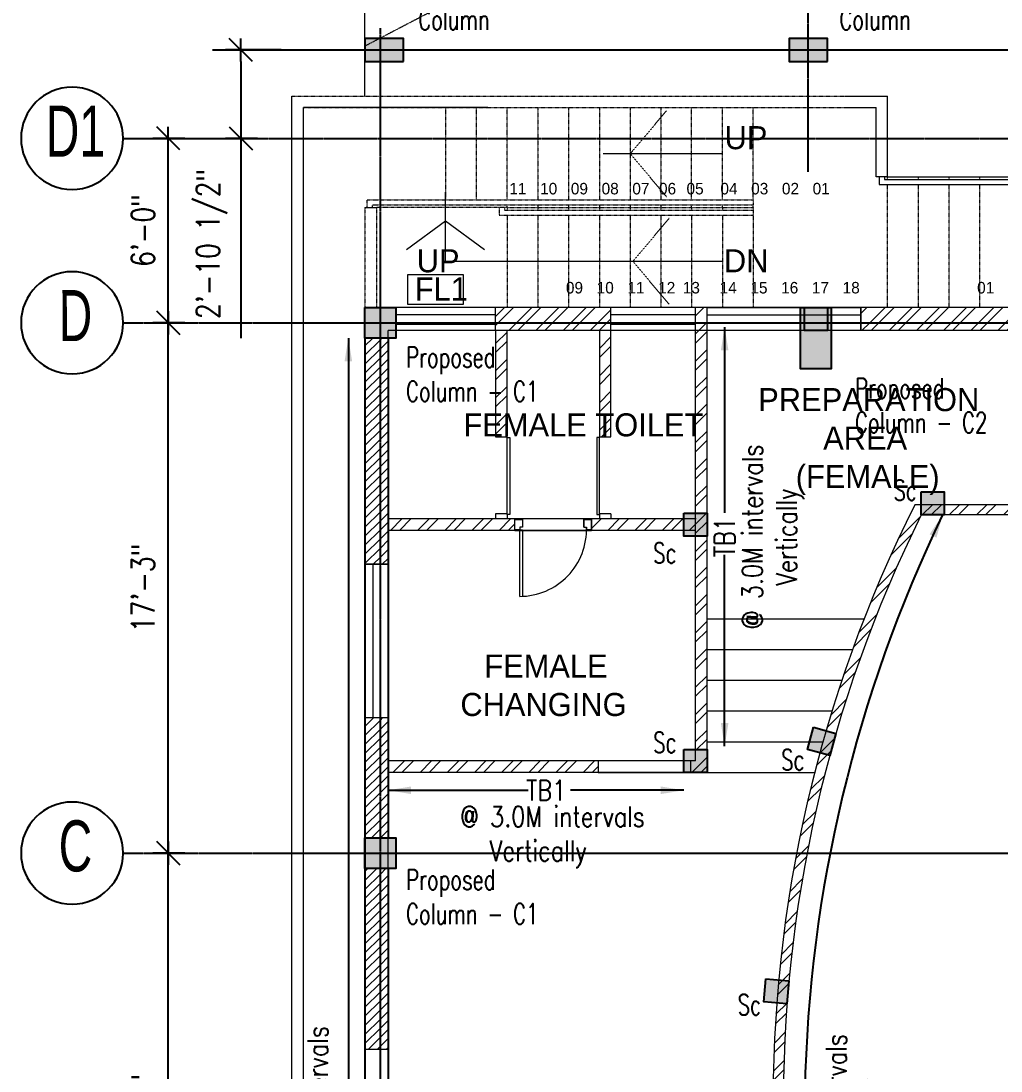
# Model space of a CAD drawing. Extents: x -95606 to 113309, y -42160 to -940.
# Drawn here: x -33146.4 to -32763.9, y -20149.4 to -19739.5 of the extents above; entities that cross this region are included whole.
import ezdxf
from ezdxf.enums import TextEntityAlignment as Align

# ---------------------------------------------------------------- set-up
doc = ezdxf.new("R2010")
doc.units = 0
doc.header["$LTSCALE"] = 0.02
doc.header["$MEASUREMENT"] = 0
doc.header["$PDMODE"] = 3
doc.header["$PDSIZE"] = -2
for name, pattern in [('( Dashed )', [0.75, 0.5, -0.25]), ('CENTER', [50.800000000000004, 31.75, -6.35, 6.35, -6.35]), ('CENTERX2', [101.60000000000001, 63.5, -12.7, 12.7, -12.7])]:
    doc.linetypes.add(name, pattern=pattern)
doc.layers.get('0').update_dxf_attribs({"linetype": 'CONTINUOUS'})
doc.layers.get('DEFPOINTS').update_dxf_attribs({"linetype": 'CONTINUOUS'})
for name, color, linetype in [('A-2TEXT', 4, 'CONTINUOUS'), ('COL1', 5, 'CONTINUOUS'), ('COLUMN TEXT', 2, 'CONTINUOUS'), ('DIM', 7, 'CONTINUOUS'), ('DIM1', 1, 'CONTINUOUS'), ('dimentions', 8, 'CONTINUOUS'), ('EXLINE', 33, 'CONTINUOUS'), ('GRID', 8, 'CENTER'), ('HATCH1', 7, 'CONTINUOUS'), ('TEXT2', 3, 'CONTINUOUS')]:
    doc.layers.add(name, color=color, linetype=linetype)
for name, color, linetype, lineweight in [('COL HATCH', 253, 'CONTINUOUS', 5), ('HACH', 8, 'CONTINUOUS', 9), ('Hatch', 252, 'CONTINUOUS', 9), ('RBH BB WALL', 24, 'CONTINUOUS', 9), ('RBH WALL - 0.13', 253, 'CONTINUOUS', 13), ('wall', 162, 'CONTINUOUS', 70)]:
    doc.layers.add(name, color=color, linetype=linetype, lineweight=lineweight)
doc.styles.add('RBH-225', font='ARIALN.TTF', dxfattribs={"height": 225})
doc.styles.add('ROMANS', font='romans.shx', dxfattribs={"width": 0.8})
doc.styles.add('STYLE2', font='arial.ttf', dxfattribs={"width": 0.8})
doc.styles.add('style5', font='romans.shx', dxfattribs={"width": 0.7, "height": 8})
doc.styles.add('style6', font='romans.shx', dxfattribs={"height": 8})
doc.dimstyles.new('TEXT-18', dxfattribs={"dimtxt": 8, "dimasz": 9, "dimexe": 6, "dimexo": 6, "dimgap": 3.125, "dimtad": 1, "dimdec": 1, "dimrnd": 0.5, "dimzin": 1, "dimdsep": 46, "dimlunit": 4, "dimtxsty": 'style6', "dimblk": 'OBLIQUE', "dimcen": 72.09, "dimclrd": 1, "dimclre": 1, "dimclrt": 4, "dimadec": 0, "dimazin": 0, "dimtfac": 1, "dimtdec": 1, "dimtofl": 0, "dimtmove": 0, "dimatfit": 3, "dimfxl": 1, "dimfrac": 2, "dimtolj": 1, "dimtzin": 0, "dimlwd": -1, "dimarcsym": 0})
doc.dimstyles.new('TK96', dxfattribs={"dimscale": 96, "dimtxt": 0.09375, "dimasz": 0.046875, "dimexe": 0.0625, "dimexo": 0.015625, "dimgap": 0.046875, "dimtad": 1, "dimzin": 11, "dimdsep": 46, "dimlunit": 4, "dimtxsty": 'ROMANS', "dimblk1": 'TK1', "dimblk2": 'TK1', "dimsah": 1, "dimcen": 0.09375, "dimclrd": 1, "dimclre": 1, "dimclrt": 2, "dimadec": 0, "dimazin": 0, "dimtfac": 1, "dimtofl": 0, "dimtmove": 0, "dimatfit": 3, "dimldrblk": 'TK1', "dimfxl": 1, "dimfrac": 2, "dimtolj": 1, "dimtzin": 9, "dimarcsym": 0})
pattern_1 = [(45, (-370419.4917707724, -502729.1340068491), (-1.767766952966369, 1.767766952966369), [])]
pattern_2 = [(45, (-1092.870020881892, -544.7755409739293), (-5.303300858899106, 5.303300858899107), []), (45, (-1089.334486981868, -544.7755409739293), (-5.303300858899106, 5.303300858899107), [])]

# ---------------------------------------------------------------- blocks, each defined once
blk = doc.blocks.new('A$C4B1513B5')
at = {"layer": 'RBH WALL - 0.13', "lineweight": 5, "ltscale": 0.75}
for p, q in [((0.0001240905839949846, 208.4619044988358), (0.0001240905839949846, 841.4619044988358)), ((1423.603395136481, 841.4619044990832), (0.0001240905839949846, 841.4619044969804)), ((9.000124090580357, 758.9619044969222), (9.000124090583995, 832.4619044988358)), ((344.000124090584, 832.4619044988358), (9.000124090583995, 832.4619044988358)), ((129.000124090293, 758.9619044970968), (129.000124090293, 832.4619044969804)), ((133.500124090293, 659.9619044989231), (133.500124090293, 832.4619044969804)), ((272.000124090584, 764.4619045236905), (214.6541588511318, 764.4619045237487)), ((129.000124090293, 758.9619044970968), (9.000124090583995, 758.9619044969259)), ((272.0001240906422, 760.4619045237487), (217.1255993180675, 760.4619045238069)), ((9.000124090583995, 664.4619044988394), (9.000124090580357, 754.4619044970386)), ((129.000124090293, 754.4619044970386), (9.000124090580357, 754.4619044970386)), ((129.000124090293, 664.4619044989195), (129.000124090293, 754.4619044970386)), ((129.000124090293, 664.4619044989195), (9.000124090587633, 664.4619044988358)), ((9.000124090583995, 389.9619044988358), (9.000124090583995, 659.9619044988358)), ((133.500124090293, 659.9619044989231), (9.000124090587633, 659.9619044988358))]:
    blk.add_line(p, q, dxfattribs=at)
for points in [[(51.00012409029296, 832.4619044969804), (51.00012409029296, 790.9619044969804), (55.50012409029296, 790.9619044969804), (55.50012409029296, 832.4619044969804)], [(91.50012409029296, 832.4619044969804), (91.50012409029296, 790.9619044970386), (96.00012409029296, 790.9619044970386), (96.00012409029296, 832.4619044969804)]]:
    blk.add_lwpolyline(points, dxfattribs=at)
for radius, start in [(518.618487970205, 153.2837470684806), (514.618487970205, 153.5578454778944)]:
    blk.add_arc((677.9069572212175, 531.3053458314098), radius, start, 180.7008263072882, dxfattribs=at)
blk = doc.blocks.new('_Oblique')
at = {"color": 0, "linetype": 'ByBlock', "lineweight": -2}
blk.add_line((-0.5, -0.5), (0.5, 0.5), dxfattribs=at)
blk = doc.blocks.new('GRID')
at = {"color": 1, "linetype": 'Continuous'}
blk.add_circle((0, 0), 19.944596212362, dxfattribs=at)
at = {"layer": 'A-2TEXT', "linetype": 'Continuous', "style": 'STYLE2', "width": 0.65}
blk.add_attdef('A', text='', height=19.944596212362, rotation=359.9735476568064, dxfattribs=at).set_placement((-0.9775621864246204, -7.147824344359832), align=Align.CENTER)
blk = doc.blocks.new('TK1')
at = {"color": 4, "linetype": 'Continuous'}
blk.add_line((-1, -1), (1.000000000001819, 1), dxfattribs=at)
at = {"color": 1, "linetype": 'ByBlock'}
blk.add_line((-0.999999999998181, 0), (1.000000000001819, 0), dxfattribs=at)
blk = doc.blocks.new('*D812')
at = {"layer": 'DEFPOINTS', "color": 0, "lineweight": -2, "transparency": 16777216}
for p in [(-33088.9096036963, -20064.34276350964), (-33080.97545180736, -20064.34276350964), (-33080.97545180736, -20271.34276350964)]:
    blk.add_point(p, dxfattribs=at)
at = {"layer": 'dimentions', "color": 1, "linetype": 'Continuous', "lineweight": -2, "transparency": 16777216}
for p, q in [((-33082.47545180736, -20064.34276350964), (-33094.9096036963, -20064.34276350964)), ((-33088.9096036963, -20266.84276350964), (-33088.9096036963, -20068.84276350964)), ((-33082.47545180736, -20271.34276350964), (-33094.9096036963, -20271.34276350964))]:
    blk.add_line(p, q, dxfattribs=at)
at = {"layer": 'dimentions', "color": 1, "lineweight": -2, "transparency": 16777216, "xscale": 4.5, "yscale": 4.5, "zscale": 4.5}
for p, rotation in [((-33088.9096036963, -20064.34276350964), 90), ((-33088.9096036963, -20271.34276350964), 270)]:
    blk.add_blockref('TK1', p, dxfattribs=dict(at, rotation=rotation))
at = {"layer": 'dimentions', "color": 2, "transparency": 16777216, "insert": (-33098.76674655344, -20167.84276350965), "char_height": 9, "attachment_point": 5, "rotation": 90, "style": 'ROMANS'}
blk.add_mtext('\\A1;17\'-3"', dxfattribs=at)
blk = doc.blocks.new('*D813')
at = {"layer": 'DEFPOINTS', "color": 0, "lineweight": -2, "transparency": 16777216}
for p in [(-33088.90960369629, -19857.34276350964), (-33080.97545180735, -19857.34276350964), (-33080.97545180735, -20064.34276350964)]:
    blk.add_point(p, dxfattribs=at)
at = {"layer": 'dimentions', "color": 1, "linetype": 'Continuous', "lineweight": -2, "transparency": 16777216}
for p, q in [((-33082.47545180735, -19857.34276350964), (-33094.90960369629, -19857.34276350964)), ((-33088.90960369629, -20059.84276350964), (-33088.90960369629, -19861.84276350964)), ((-33082.47545180735, -20064.34276350964), (-33094.90960369629, -20064.34276350964))]:
    blk.add_line(p, q, dxfattribs=at)
at = {"layer": 'dimentions', "color": 1, "lineweight": -2, "transparency": 16777216, "xscale": 4.5, "yscale": 4.5, "zscale": 4.5}
for p, rotation in [((-33088.90960369629, -19857.34276350964), 90), ((-33088.90960369629, -20064.34276350964), 270)]:
    blk.add_blockref('TK1', p, dxfattribs=dict(at, rotation=rotation))
at = {"layer": 'dimentions', "color": 2, "transparency": 16777216, "insert": (-33098.76674655343, -19960.84276350965), "char_height": 9, "attachment_point": 5, "rotation": 90, "style": 'ROMANS'}
blk.add_mtext('\\A1;17\'-3"', dxfattribs=at)
blk = doc.blocks.new('*D814')
at = {"layer": 'DEFPOINTS', "color": 0, "lineweight": -2, "transparency": 16777216}
for p in [(-33088.90960369629, -19785.34276350971), (-33080.97545180735, -19785.34276350971), (-33080.97545180735, -19857.34276350962)]:
    blk.add_point(p, dxfattribs=at)
at = {"layer": 'dimentions', "color": 1, "linetype": 'Continuous', "lineweight": -2, "transparency": 16777216}
for p, q in [((-33082.47545180735, -19785.34276350971), (-33094.90960369629, -19785.34276350971)), ((-33088.90960369629, -19852.84276350962), (-33088.90960369629, -19789.84276350971)), ((-33082.47545180735, -19857.34276350962), (-33094.90960369629, -19857.34276350962))]:
    blk.add_line(p, q, dxfattribs=at)
at = {"layer": 'dimentions', "color": 1, "lineweight": -2, "transparency": 16777216, "xscale": 4.5, "yscale": 4.5, "zscale": 4.5}
for p, rotation in [((-33088.90960369629, -19785.34276350971), 90), ((-33088.90960369629, -19857.34276350962), 270)]:
    blk.add_blockref('TK1', p, dxfattribs=dict(at, rotation=rotation))
at = {"layer": 'dimentions', "color": 2, "transparency": 16777216, "insert": (-33098.76674655343, -19821.34276350967), "char_height": 9, "attachment_point": 5, "rotation": 90, "style": 'ROMANS'}
blk.add_mtext('\\A1;6\'-0"', dxfattribs=at)
blk = doc.blocks.new('BGT')
at = {"layer": 'RBH BB WALL'}
for p, q in [((0, 24), (0, 27)), ((0, 27), (4, 27)), ((0, 27), (0, 24)), ((3.999999998835847, 27), (0, 27)), ((3, 24), (3, 24.99999999988358)), ((3, 24.99999999988358), (3.999999999534339, 25.00000000029104)), ((4, 27), (3.999999999126885, 25.00000000029104)), ((3.999999999708962, 25.00000000029104), (3.999999998835847, 27)), ((3, 24), (0, 24)), ((0, 24), (3, 24)), ((0, -3), (0, 0)), ((0, 0), (3, 0)), ((3, 0), (3, -1)), ((3.999999998835847, -3), (0, -3)), ((3, -1), (3.999999999534339, -1.000000000349246)), ((3.999999999534339, -1.000000000349246), (3.999999999534339, -4.074536263942719e-10)), ((3.999999999534339, -4.074536263942719e-10), (30, -4.074536263942719e-10)), ((3.999999999534339, -1.000000000349246), (3.999999998835847, -3)), ((30.01922366238432, -0.9999999983119778), (3.999999999534339, -0.9999999892315827))]:
    blk.add_line(p, q, dxfattribs=at)
blk.add_arc((3.999999999534339, -1.000000000349246), 26.0192236628487, 6.670106611340577e-09, 92.20259816163764, dxfattribs=at)
blk = doc.blocks.new('A$C08FA64F3')
at = {"layer": 'Hatch', "ltscale": 0.75}
h = blk.add_hatch(dxfattribs=at)
h.set_pattern_fill('ANSI32', color=253, scale=20)
h.set_pattern_definition(pattern_2)
h.paths.add_polyline_path([(-1234.751997672618, 8.999999999887223), (-1279.751997672618, 8.999999999887223), (-1279.75199767256, 2.999999999887223), (-1234.75199767256, 2.999999999887223)])
h = blk.add_hatch(dxfattribs=at)
h.set_pattern_fill('ANSI32', color=253, scale=20)
h.set_pattern_definition(pattern_2)
h.paths.add_polyline_path([(-1197.25199767256, 8.999999999887223), (-1201.751997672618, 8.999999999887223), (-1201.75199767256, 2.999999999887223), (-1197.25199767256, 2.999999999887223)])
h = blk.add_hatch(dxfattribs=at)
h.set_pattern_fill('ANSI32', color=253, scale=20)
h.set_pattern_definition(pattern_2)
h.paths.add_polyline_path([(-1030.75199767256, 8.999999999887223), (-1137.251997672618, 8.999999999887223), (-1137.251997672618, 2.999999999887223), (-1030.75199767256, 2.999999999887223)])
h = blk.add_hatch(dxfattribs=at)
h.set_pattern_fill('ANSI32', color=253, scale=20)
h.set_pattern_definition(pattern_2)
h.paths.add_polyline_path([(-1234.75199767256, 2.999999999887223), (-1279.75199767256, 2.999999999887223), (-1279.75199767256, -1.127773430198431e-10), (-1279.75199767256, -41.50000000011278), (-1275.25199767256, -41.50000000011278), (-1275.25199767256, -1.127773430198431e-10), (-1239.25199767256, -1.127773430198431e-10), (-1239.25199767256, -41.50000000005457), (-1234.75199767256, -41.50000000005457), (-1234.75199767256, -1.127773430198431e-10)])
h = blk.add_hatch(dxfattribs=at)
h.set_pattern_fill('ANSI32', color=253, scale=20)
h.set_pattern_definition(pattern_2)
h.paths.add_polyline_path([(-1197.25199767256, -1.127773430198431e-10), (-1197.25199767256, 2.999999999887223), (-1201.75199767256, 2.999999999887223), (-1201.75199767256, -1.127773430198431e-10), (-1201.75199767256, -168.0000000000546), (-1203.75199767256, -168.0000000000546), (-1203.75199767256, -172.5000000000546), (-1197.25199767256, -172.5000000000546)])
h = blk.add_hatch(dxfattribs=at)
h.set_pattern_fill('ANSI32', color=253, scale=20)
h.set_pattern_definition(pattern_2)
h.paths.add_polyline_path([(-1030.75199767256, 2.999999999887223), (-1137.251997672618, 2.999999999887223), (-1137.251997672618, -1.127773430198431e-10), (-1030.75199767256, -1.127773430198431e-10)])
h = blk.add_hatch(dxfattribs=at)
h.set_pattern_fill('ANSI31', color=253, scale=20)
h.set_pattern_definition(pattern_1)
h.paths.add_polyline_path([(-1324.75199767256, -3.000000000112777), (-1330.75199767256, -3.000000000112777), (-1330.75199767256, -91.23088088159784), (-1324.75199767256, -91.23088088159784)])
h = blk.add_hatch(dxfattribs=at)
h.set_pattern_fill('ANSI31', color=253, scale=20)
h.set_pattern_definition(pattern_1)
h.paths.add_polyline_path([(-1321.75199767256, -3.000000000112777), (-1324.75199767256, -3.000000000112777), (-1324.75199767256, -91.23088088159784), (-1321.75199767256, -91.23088088159784)])
h = blk.add_hatch(dxfattribs=at)
h.set_pattern_fill('ANSI32', color=253, scale=20)
h.set_pattern_definition(pattern_2)
edge = h.paths.add_edge_path()
edge.add_line((-1113.626522421153, -71.99999997514169), (-1058.75199767256, -71.99999997514169))
edge.add_line((-1058.75199767256, -71.99999997514169), (-1058.75199767256, -67.9999999751999))
edge.add_line((-1058.75199767256, -67.9999999751999), (-1116.097962918007, -67.9999999751999))
edge.add_arc((-652.845164542101, -301.1565586675388), 518.6184879700705, 153.2837470653209, 169.202570529895)
edge.add_line((-1162.281852632252, -204.0000000001128), (-1158.209183115352, -204.0000000001128))
edge.add_arc((-652.8451645403547, -301.1565586681209), 514.6184879718959, 153.5578454749856, 169.1176249655347, ccw=False)
h = blk.add_hatch(dxfattribs=at)
h.set_pattern_fill('ANSI32', color=253, scale=20)
h.set_pattern_definition(pattern_2)
h.paths.add_polyline_path([(-1272.310327073574, -73.50000000005457), (-1321.75199767256, -73.50000000005457), (-1321.75199767256, -78.00000000011278), (-1272.310327073574, -78.00000000005457)])
h = blk.add_hatch(dxfattribs=at)
h.set_pattern_fill('ANSI32', color=253, scale=20)
h.set_pattern_definition(pattern_2)
h.paths.add_polyline_path([(-1201.75199767256, -73.49999999999636), (-1242.310327073574, -73.50000000005457), (-1242.310327073574, -73.75000000063665), (-1242.310327073574, -78.00000000005457), (-1201.75199767256, -78.00000000005457)])
h = blk.add_hatch(dxfattribs=at)
h.set_pattern_fill('ANSI31', color=253, scale=20)
h.set_pattern_definition(pattern_1)
h.paths.add_polyline_path([(-1324.75199767256, -151.2308808815396), (-1330.75199767256, -151.2308808815396), (-1330.75199767256, -198.0000000001128), (-1324.75199767256, -198.0000000001128)])
h = blk.add_hatch(dxfattribs=at)
h.set_pattern_fill('ANSI31', color=253, scale=20)
h.set_pattern_definition(pattern_1)
h.paths.add_polyline_path([(-1321.75199767256, -151.2308808815396), (-1324.75199767256, -151.2308808815396), (-1324.75199767256, -198.0000000001128), (-1321.75199767256, -198.0000000001128)])
h = blk.add_hatch(dxfattribs=at)
h.set_pattern_fill('ANSI32', color=253, scale=20)
h.set_pattern_definition(pattern_2)
h.paths.add_polyline_path([(-1239.75199767256, -168.0000000000546), (-1321.75199767256, -168.0000000001128), (-1321.75199767256, -172.5000000001128), (-1239.75199767256, -172.5000000000546)])
h = blk.add_hatch(dxfattribs=at)
h.set_pattern_fill('ANSI32', color=253, scale=20)
h.set_pattern_definition(pattern_2)
edge = h.paths.add_edge_path()
edge.add_arc((-652.8451645417517, -301.1565586674224), 514.6184879703977, 169.1176249655817, 180.7062739274016, ccw=False)
edge.add_line((-1158.209183115352, -204.0000000001128), (-1162.281852632252, -204.0000000001128))
edge.add_arc((-652.8451645415189, -301.1565586674806), 518.6184879706278, 169.2025705299133, 180.7008263060182)
edge.add_arc((-652.8451645420428, -313.8434413326286), 518.61848797008, 179.2991736941997, 190.7974294701114)
edge.add_line((-1162.281852632193, -411.0000000001128), (-1158.209183115294, -411.0000000001128))
edge.add_arc((-652.845164542101, -313.8434413326286), 514.618487970025, 179.2937260728376, 190.882375034446, ccw=False)
h = blk.add_hatch(dxfattribs=at)
h.set_pattern_fill('ANSI31', color=253, scale=20)
h.set_pattern_definition(pattern_1)
h.paths.add_polyline_path([(-1324.75199767256, -210.0000000001128), (-1330.75199767256, -210.0000000001128), (-1330.75199767256, -280.5000000001128), (-1324.75199767256, -280.5000000001128)])
h = blk.add_hatch(dxfattribs=at)
h.set_pattern_fill('ANSI31', color=253, scale=20)
h.set_pattern_definition(pattern_1)
h.paths.add_polyline_path([(-1321.75199767256, -210.0000000001128), (-1324.75199767256, -210.0000000001128), (-1324.75199767256, -280.5000000001128), (-1321.75199767256, -280.5000000001128)])
at = {"layer": 'Hatch', "color": 253, "ltscale": 0.75}
for p, q in [((-1330.751997672327, 91.49999999988722), (-1330.751997672327, 329.9999999998872)), ((-1359.251997672618, -652.5000000001128), (-1359.251997672502, 91.49999999988722)), ((-1143.251997672269, 91.49999999982901), (-1126.751997672676, 91.50000000006185)), ((-1126.75199767192, 59.99999999982901), (-1126.751997672327, 91.50000000012005)), ((-1354.75199767256, -648.0000000000546), (-1354.751997672502, 86.99999999982901)), ((-1282.75199767256, 86.99999999977081), (-1354.751997672618, 86.99999999988722)), ((-1143.251997672269, 86.99999999982901), (-1131.251997672385, 86.99999999988722)), ((-1131.251997672618, 59.99999999977081), (-1131.251997673025, 86.99999999977081)), ((-1126.751997672618, 59.99999999982901), (-1131.251997672618, 59.99999999977081)), ((-1126.751997672618, 59.99999999982901), (-1030.751997672618, 59.99999999982901)), ((-1299.345539126793, 26.99999999965439), (-1299.345539126793, 53.99999999965439)), ((-1330.751997672269, 47.99999999942156), (-1326.251997672269, 47.99999999936335)), ((-1330.75199767256, -280.5000000000546), (-1330.75199767256, 8.999999999887223)), ((-898.7519976725598, 8.999999999887223), (-1330.75199767256, 8.999999999887223)), ((-1279.75199767256, -1.127773430198431e-10), (-1279.751997672618, 8.999999999887223)), ((-1234.75199767256, -1.127773430198431e-10), (-1234.751997672618, 8.999999999887223)), ((-1201.75199767256, -1.127773430198431e-10), (-1201.751997672618, 8.999999999887223)), ((-1197.25199767256, -1.127773430198431e-10), (-1197.251997672618, 8.999999999887223)), ((-1137.25199767256, 2.946762833744287e-10), (-1137.251997672618, 9.000000000294676)), ((-1279.751997672618, 6.130060268744273), (-1318.75199767256, 6.130060268744273)), ((-1201.751997672618, 6.130060269384558), (-1234.751997672618, 6.13006026932635)), ((-1137.25199767256, 5.96765726333615), (-1197.25199767256, 5.967657262928697)), ((-1279.75199767256, 2.287038938844489), (-1318.751997672502, 2.287038938844489)), ((-1201.751997672618, 2.287038939484773), (-1234.75199767256, 2.287038939426566)), ((-1137.25199767256, 3.032342736438295), (-1197.25199767256, 3.032342736845749)), ((-1321.75199767256, -198.0000000001128), (-1321.75199767256, -3.000000000112777)), ((-1279.75199767256, -1.127773430198431e-10), (-1318.75199767256, -1.127773430198431e-10)), ((-1239.25199767256, -1.127773430198431e-10), (-1275.25199767256, -1.127773430198431e-10)), ((-1201.75199767256, -1.127773430198431e-10), (-1234.75199767256, -1.127773430198431e-10)), ((-1201.75199767256, -168.0000000001128), (-1201.75199767256, -1.127773430198431e-10)), ((-1197.25199767256, -172.5000000000546), (-1197.25199767256, -1.127773430198431e-10)), ((-1030.75199767256, -1.127773430198431e-10), (-1197.25199767256, -1.127773430198431e-10)), ((-1058.75199767256, -67.9999999751999), (-1116.097962912012, -67.9999999751999)), ((-1272.310327073574, -73.50000000005457), (-1321.526761323636, -73.50000000005457)), ((-1275.25199767256, -71.50000000005457), (-1279.75199767256, -71.49999999999636)), ((-1279.75199767256, -71.50000000011278), (-1279.75199767256, -73.50000000011278)), ((-1275.25199767256, -71.50000000011278), (-1275.25199767256, -73.50000000011278)), ((-1272.310327073574, -78.00000000005457), (-1272.310327073574, -73.50000000005457)), ((-1201.526761323636, -73.49999999999636), (-1242.310327073574, -73.50000000005457)), ((-1242.310327073516, -78.00000000005457), (-1242.310327073516, -73.49999999993815)), ((-1234.75199767256, -71.50000000005457), (-1239.25199767256, -71.49999999999636)), ((-1239.25199767256, -71.50000000011278), (-1239.25199767256, -73.50000000011278)), ((-1234.75199767256, -71.50000000011278), (-1234.75199767256, -73.50000000011278)), ((-1058.751997672502, -71.99999997514169), (-1113.626522445076, -71.99999997514169)), ((-1272.310327073574, -78.00000000005457), (-1321.751997672618, -78.00000000011278)), ((-1272.310327073574, -78.00000000005457), (-1242.310327073516, -78.00000000005457)), ((-1201.751997672618, -78.00000000005457), (-1242.310327073516, -78.00000000005457)), ((-1321.75199767256, -91.23088088153963), (-1330.75199767256, -91.23088088159784)), ((-1327.719654935601, -91.23088088153963), (-1327.719654935194, -151.2308808815396)), ((-1324.784340408703, -91.23088088153963), (-1324.784340409111, -151.2308808815396)), ((-1321.751997672152, -151.2308808815396), (-1330.751997672152, -151.2308808815978)), ((-1239.75199767256, -168.0000000000546), (-1321.75199767256, -168.0000000001128)), ((-1239.75199767256, -168.0000000000546), (-1239.75199767256, -172.5000000000546)), ((-1201.75199767256, -168.0000000000546), (-1203.75199767256, -168.0000000000546)), ((-1203.75199767256, -168.0000000000546), (-1203.75199767256, -172.5000000000546)), ((-1239.75199767256, -172.5000000000546), (-1321.75199767256, -172.5000000001128)), ((-1239.75199767256, -172.5000000000546), (-1203.75199767256, -172.5000000000546)), ((-1197.25199767256, -172.5000000000546), (-1203.75199767256, -172.5000000000546)), ((-1321.75199767256, -280.5000000001128), (-1321.75199767256, -210.0000000001128)), ((-1330.75199767256, -280.5000000001128), (-1330.75199767256, -334.5000000001128)), ((-1330.75199767256, -280.5000000001128), (-1321.75199767256, -280.5000000001128))]:
    blk.add_line(p, q, dxfattribs=at)
at = {"layer": 'Hatch', "color": 253, "linetype": 'CENTERX2', "ltscale": 0.12}
blk.add_line((-910.7519976722688, 329.9999999999454), (-1330.751997672327, 110.9999999999454), dxfattribs=at)
at = {"layer": 'Hatch', "color": 253, "linetype": '( Dashed )', "ltscale": 0.75}
blk.add_line((-1359.25199767256, 91.49999999982901), (-1143.251997672269, 91.49999999982901), dxfattribs=at)
at = {"layer": 'Hatch', "color": 253, "linetype": '( Dashed )', "ltscale": 0.25}
for p, q in [((-1354.751997672618, 86.99999999988722), (-1143.251997672269, 86.99999999988722)), ((-1299.251997672327, 50.99999999907232), (-1299.251997672327, 86.9999999997126)), ((-1287.251997672327, 50.99999999918873), (-1287.251997672327, 86.9999999997126)), ((-1275.251997672327, 50.99999999930515), (-1275.251997672327, 86.9999999997126)), ((-1263.251997672211, 86.99999999965439), (-1263.251997672327, 50.99999999930515)), ((-1251.251997672269, 86.99999999965439), (-1251.251997672269, 50.99999999936335)), ((-1239.251997672269, 86.99999999965439), (-1239.251997672269, 50.99999999936335)), ((-1227.251997672269, 86.99999999965439), (-1227.251997672269, 50.99999999936335)), ((-1215.251997672269, 86.99999999965439), (-1215.251997672327, 50.99999999936335)), ((-1203.251997672269, 50.99999999936335), (-1203.251997672211, 86.99999999965439)), ((-1191.251997672269, 50.99999999936335), (-1191.251997672269, 86.99999999965439)), ((-1179.251997672269, 50.99999999947977), (-1179.251997672269, 86.99999999965439)), ((-1126.751997672618, 58.99999999988722), (-1126.751997672676, 59.99999999982901)), ((-1114.751997672618, 58.99999999988722), (-1114.751997672618, 59.99999999982901)), ((-1102.751997672618, 58.99999999988722), (-1102.751997672618, 59.99999999982901)), ((-1090.751997672618, 58.99999999988722), (-1090.751997672618, 59.99999999982901)), ((-1126.751997672618, 8.999999999887223), (-1126.751997672676, 56.99999999988722)), ((-1114.751997672618, 8.999999999887223), (-1114.75199767256, 56.99999999988722)), ((-1102.751997672618, 8.999999999887223), (-1102.75199767256, 56.99999999988722)), ((-1090.751997672618, 8.999999999887223), (-1090.751997672676, 56.99999999988722)), ((-1330.751997672269, 47.99999999936335), (-1330.751997672269, 8.999999999887223)), ((-1326.251997672269, 47.99999999930515), (-1326.251997672269, 8.999999999887223)), ((-1275.251997672269, 44.99999999942156), (-1275.251997672269, 8.999999999887223)), ((-1263.251997672327, 44.99999999930515), (-1263.251997672269, 8.999999999887223)), ((-1251.251997672211, 44.99999999942156), (-1251.251997672269, 8.999999999887223)), ((-1239.251997672269, 44.99999999942156), (-1239.251997672269, 8.999999999887223)), ((-1227.251997672211, 44.99999999942156), (-1227.251997672269, 8.999999999887223)), ((-1215.251997672211, 44.99999999942156), (-1215.251997672269, 8.999999999887223)), ((-1203.251997672269, 44.99999999942156), (-1203.251997672269, 8.999999999887223)), ((-1191.251997672211, 44.99999999942156), (-1191.251997672269, 8.999999999887223)), ((-1179.251997672269, 44.99999999924694), (-1179.251997672269, 8.999999999887223))]:
    blk.add_line(p, q, dxfattribs=at)
at = {"layer": 'Hatch', "color": 253, "ltscale": 5}
for p, q in [((-1130.001997672618, 59.99999999977081), (-1130.001997672618, 56.99999999982901)), ((-1128.001997672618, 59.99999999977081), (-1128.001997672618, 58.99999999982901)), ((-1128.001997672618, 58.99999999982901), (-1030.751997672618, 58.99999999982901)), ((-1130.001997672618, 56.99999999982901), (-1030.751997672618, 56.99999999982901)), ((-1197.25199767256, -112.5000000249674), (-1135.932981544422, -112.5000000250257)), ((-1197.25199767256, -124.5000000249674), (-1140.449098431171, -124.5000000250257)), ((-1197.25199767256, -136.5000000249674), (-1144.631046560025, -136.5000000250257)), ((-1197.25199767256, -148.5000000249674), (-1148.487284584509, -148.5000000250257)), ((-1197.25199767256, -160.5000000249674), (-1152.025361032473, -160.5000000250257)), ((-1197.25199767256, -172.5000000249674), (-1155.25199767256, -172.5000000249674))]:
    blk.add_line(p, q, dxfattribs=at)
at = {"layer": 'Hatch', "color": 253, "linetype": '( Dashed )', "ltscale": 5}
for p, q in [((-1329.855015576482, 50.99999999930515), (-1179.251997672269, 50.99999999913052)), ((-1329.855015576482, 47.99999999942156), (-1329.855015576482, 50.99999999930515)), ((-1179.251997672269, 50.99999999942156), (-1179.251997672269, 48.99999999936335)), ((-1327.855015576482, 48.99999999988722), (-1179.251997672327, 48.99999999773354)), ((-1327.855015576482, 47.99999999942156), (-1327.855015576482, 48.99999999994543)), ((-1275.251997672269, 47.99999999936335), (-1326.251997672269, 47.99999999936335)), ((-1278.317532584028, 47.99999999930515), (-1278.317532584028, 44.99999999930515)), ((-1276.317532584028, 47.99999999930515), (-1276.317532584086, 46.99999999930515)), ((-1276.317532584086, 46.99999999930515), (-1179.251997672327, 46.99999999918873)), ((-1275.251997672269, 47.99999999930515), (-1275.251997672327, 48.99999999924694)), ((-1275.251997672269, 47.99999999930515), (-1275.251997672327, 46.99999999930515)), ((-1275.251997672269, 47.99999999936335), (-1179.251997672269, 47.99999999930515)), ((-1263.251997672327, 48.99999999924694), (-1263.251997672269, 46.99999999930515)), ((-1251.251997672269, 48.99999999930515), (-1251.251997672269, 46.99999999918873)), ((-1239.251997672269, 48.99999999930515), (-1239.251997672269, 46.99999999918873)), ((-1227.251997672269, 48.99999999930515), (-1227.251997672269, 46.99999999918873)), ((-1215.251997672327, 48.99999999930515), (-1215.251997672269, 46.99999999918873)), ((-1203.251997672269, 47.99999999936335), (-1203.251997672269, 48.99999999930515)), ((-1203.251997672269, 47.99999999936335), (-1203.251997672269, 46.99999999918873)), ((-1191.251997672269, 47.99999999936335), (-1191.251997672269, 48.99999999930515)), ((-1191.251997672269, 47.99999999936335), (-1191.251997672269, 46.99999999918873)), ((-1179.251997672269, 47.99999999942156), (-1179.251997672269, 48.99999999936335)), ((-1179.251997672269, 47.99999999930515), (-1179.251997672269, 46.99999999930515)), ((-1179.251997672269, 46.99999999930515), (-1179.251997672269, 44.99999999930515)), ((-1278.317532584086, 44.99999999936335), (-1179.251997672327, 44.99999999930515))]:
    blk.add_line(p, q, dxfattribs=at)
at = {"layer": 'Hatch', "color": 253, "linetype": '( Dashed )', "ltscale": 0.75}
for points in [[(-1213.099371825418, 85.74096782599008), (-1227.251997672269, 68.99999999947977), (-1213.099371825418, 52.25903217296946)], [(-1212.067940594818, 43.74096782616471), (-1226.220566441669, 26.99999999965439), (-1212.067940594818, 10.25903217314408)]]:
    blk.add_lwpolyline(points, dxfattribs=at)
at = {"layer": 'Hatch', "color": 253, "ltscale": 0.75}
for points in [[(-1191.251997672269, 68.99999999953798), (-1237.789296729912, 68.99999999947977)], [(-1314.566039576268, 31.63784667372602), (-1299.345539126793, 42.79920283734464), (-1284.125038677317, 31.63784667372602)], [(-1299.345539126793, 26.99999999965439), (-1191.251997672211, 26.99999999965439)], [(-1279.75199767256, -1.127773430198431e-10), (-1279.75199767256, -41.50000000011278), (-1275.25199767256, -41.50000000011278), (-1275.25199767256, -1.127773430198431e-10)], [(-1239.25199767256, -1.127773430198431e-10), (-1239.25199767256, -41.50000000005457), (-1234.75199767256, -41.50000000005457), (-1234.75199767256, -1.127773430198431e-10)]]:
    blk.add_lwpolyline(points, dxfattribs=at)
at = {"layer": 'Hatch', "color": 253}
blk.add_lwpolyline([(-1313.968769023675, 21.88702017837568), (-1292.37205336128, 21.88702017837568), (-1292.37205336128, 10.20649152266924), (-1313.968769023675, 10.20649152266924)], close=True, dxfattribs=at)
at = {"layer": 'Hatch', "color": 253, "ltscale": 0.75}
for points in [[(-1137.251997672618, 9.000000000294676), (-1137.251997672618, -1.127773430198431e-10), (-1197.25199767256, -1.127773430198431e-10), (-1197.25199767256, 9.000000000294676)], [(-1275.25199767256, -41.820073869716), (-1274.25199767256, -41.820073869716), (-1274.25199767256, -71.820073869716), (-1275.25199767256, -71.820073869716)], [(-1239.25199767256, -41.820073869716), (-1240.25199767256, -41.820073869716), (-1240.25199767256, -71.820073869716), (-1239.25199767256, -71.820073869716)], [(-1330.75199767256, -91.23088088159784), (-1321.751997672152, -91.23088088159784), (-1321.751997672152, -151.2308808815396), (-1330.75199767256, -151.2308808815396)]]:
    blk.add_lwpolyline(points, close=True, dxfattribs=at)
for radius, start in [(518.618487970205, 153.2837470685743), (514.618487970205, 153.5578454778944)]:
    blk.add_arc((-652.8451645419264, -301.1565586675388), radius, start, 180.7008263072908, dxfattribs=at)
at = {"layer": 'Hatch', "color": 253, "rotation": 270}
blk.add_blockref('BGT', (-1269.310327073574, -73.75000000063665), dxfattribs=at)
at = {"layer": 'Hatch', "color": 253, "char_height": 9, "attachment_point": 1, "style": 'RBH-225'}
for s, width, insert in [('\\pi27.936;{\\fStylus BT|b0|i0|c0|p34;UP}', 70.71517051081175, (-1218.337264277288, 79.75923370250166)), ('\\pi27.936;{\\fStylus BT|b0|i0|c0|p34;UP}', 70.71517051081175, (-1338.494708978178, 31.72389736894183)), ('\\pi27.682;{\\fStylus BT|b0|i0|c0|p34;DN}', 70.71517051081175, (-1218.337264277288, 31.723897368709)), ('\\pi27.072;{\\fStylus BT|b0|i0|c0|p34;FL1}', 70.71517051081175, (-1338.386339837816, 20.69910416851417)), ('\\pi-5.6168;{\\fStylus BT|b0|i0|c0|p34;PREPARATION \\P\\pi19.716;AREA\\P\\pi9;(FEMALE)}', 70.71517051081175, (-1171.637360675857, -22.47910801716716)), ('\\pi15.779;{\\fStylus BT|b0|i0|c0|p34;FEMALE TOILET}', 121.4916260892642, (-1308.095826646793, -32.33066770666846)), ('\\pi12.844;{\\fStylus BT|b0|i0|c0|p34;FEMALE \\P\\pi3.5249;CHANGING}', 70.71517051081175, (-1297.032935742362, -126.4786542445036))]:
    blk.add_mtext_dynamic_manual_height_columns(s, width=width, gutter_width=1, heights=[0], dxfattribs=dict(at, insert=insert))
at = {"layer": 'Hatch', "color": 253, "linetype": '( Dashed )', "char_height": 4.5, "attachment_point": 3, "style": 'RBH-225'}
for s, insert in [('{\\fStylus BT|b0|i0|c0|p34;11}', (-1267.709417923543, 57.62355870928513)), ('{\\fStylus BT|b0|i0|c0|p34;10}', (-1255.709417923543, 57.62355870916872)), ('{\\fStylus BT|b0|i0|c0|p34;09}', (-1243.709417923543, 57.62355870928513)), ('{\\fStylus BT|b0|i0|c0|p34;08}', (-1231.709417923543, 57.62355870928513)), ('{\\fStylus BT|b0|i0|c0|p34;07}', (-1219.709417923543, 57.62355870928513)), ('{\\fStylus BT|b0|i0|c0|p34;06}', (-1209.309444733735, 57.62355870928513)), ('{\\fStylus BT|b0|i0|c0|p34;05}', (-1198.558891570268, 57.62355870922693)), ('{\\fStylus BT|b0|i0|c0|p34;04}', (-1185.338236138006, 57.62355870922693)), ('{\\fStylus BT|b0|i0|c0|p34;03}', (-1173.338236138006, 57.62355870922693)), ('{\\fStylus BT|b0|i0|c0|p34;02}', (-1161.338236138006, 57.62355870922693)), ('{\\fStylus BT|b0|i0|c0|p34;01}', (-1149.338236138006, 57.62355870922693)), ('{\\fStylus BT|b0|i0|c0|p34;09}', (-1245.637765388368, 18.95416791440584)), ('{\\fStylus BT|b0|i0|c0|p34;10}', (-1233.637765388368, 18.95416791446405)), ('{\\fStylus BT|b0|i0|c0|p34;11}', (-1221.637765388368, 18.95416791434764)), ('{\\fStylus BT|b0|i0|c0|p34;12}', (-1209.637765388368, 18.95416791446405)), ('{\\fStylus BT|b0|i0|c0|p34;13}', (-1200.021085692817, 18.95416791434764)), ('{\\fStylus BT|b0|i0|c0|p34;14}', (-1185.637765388368, 18.95416791434764)), ('{\\fStylus BT|b0|i0|c0|p34;15}', (-1173.637765388368, 18.95416791434764)), ('{\\fStylus BT|b0|i0|c0|p34;16}', (-1161.637765388368, 18.95416791434764)), ('{\\fStylus BT|b0|i0|c0|p34;17}', (-1149.637765388368, 18.95416791434764)), ('{\\fStylus BT|b0|i0|c0|p34;18}', (-1137.637765388368, 18.95416791434764)), ('{\\fStylus BT|b0|i0|c0|p34;01}', (-1085.137765388718, 18.95416791446405))]:
    blk.add_mtext_dynamic_manual_height_columns(s, width=70.71517051081175, gutter_width=1, heights=[0], dxfattribs=dict(at, insert=insert))
blk = doc.blocks.new('*D1112')
at = {"layer": 'DEFPOINTS', "color": 0, "lineweight": -2, "transparency": 16777216}
for p in [(-33043.35344667851, -19750.84276350756), (-33060.58164312584, -19785.34276350971), (-33052.64749123689, -19785.34276350971)]:
    blk.add_point(p, dxfattribs=at)
at = {"layer": 'dimentions', "color": 1, "linetype": 'Continuous', "lineweight": -2, "transparency": 16777216}
for p, q in [((-33044.85344667851, -19750.84276350756), (-33066.58164312584, -19750.84276350756)), ((-33060.58164312584, -19755.34276350756), (-33060.58164312584, -19780.84276350971)), ((-33054.14749123689, -19785.34276350971), (-33066.58164312584, -19785.34276350971)), ((-33060.58164312584, -19785.34276350971), (-33060.58164312584, -19863.29990636685))]:
    blk.add_line(p, q, dxfattribs=at)
at = {"layer": 'dimentions', "color": 1, "lineweight": -2, "transparency": 16777216, "xscale": 4.5, "yscale": 4.5, "zscale": 4.5}
for p, rotation in [((-33060.58164312584, -19750.84276350756), 90), ((-33060.58164312584, -19785.34276350971), 270)]:
    blk.add_blockref('TK1', p, dxfattribs=dict(at, rotation=rotation))
at = {"layer": 'dimentions', "color": 2, "transparency": 16777216, "insert": (-33071.93878598297, -19826.57133493828), "char_height": 9, "attachment_point": 5, "rotation": 90, "style": 'ROMANS'}
blk.add_mtext('\\A1;2\'-10 1/2"', dxfattribs=at)

msp = doc.modelspace()

# ---------------------------------------------------------------- hatches: boundary and pattern name
at = {"layer": 'COL HATCH'}
for points in [[(-32997.14614537149, -19755.34276350756), (-32997.14614537149, -19746.34276350756), (-33012.14614537149, -19746.34276350756), (-33012.14614537149, -19755.34276350756)], [(-32831.64614537151, -19755.34276350756), (-32831.64614537151, -19746.34276350756), (-32846.64614537151, -19746.34276350756), (-32846.64614537151, -19755.34276350756)]]:
    msp.add_hatch(color=256, dxfattribs=at).paths.add_polyline_path(points)
h = msp.add_hatch(color=254, dxfattribs=at)
h.dxf.hatch_style = 1
h.set_gradient(color1=(192, 192, 192), color2=(192, 192, 192), tint=1)
h.paths.add_polyline_path([(-33012.14614537154, -19851.34276350779), (-33000.14614537154, -19851.34276350779), (-33000.14614537154, -19863.34276350779), (-33012.14614537154, -19863.34276350779)])
h = msp.add_hatch(color=254, dxfattribs=at)
h.dxf.hatch_style = 1
h.set_gradient(color1=(192, 192, 192), color2=(192, 192, 192), tint=1)
h.paths.add_polyline_path([(-32842.14614537139, -19851.34276350767), (-32830.14614537145, -19851.34276350767), (-32830.14614537145, -19875.34276350767), (-32842.14614537139, -19875.34276350767)])
h = msp.add_hatch(color=254, dxfattribs=at)
h.dxf.hatch_style = 1
h.set_gradient(color1=(192, 192, 192), color2=(192, 192, 192), tint=1)
h.paths.add_polyline_path([(-33012.14614537154, -20058.34276350779), (-33000.14614537154, -20058.34276350779), (-33000.14614537154, -20070.34276350779), (-33012.14614537154, -20070.34276350779)])
at = {"layer": 'Hatch'}
h = msp.add_hatch(color=254, dxfattribs=at)
h.dxf.hatch_style = 1
h.set_gradient(color1=(192, 192, 192), color2=(192, 192, 192), tint=1)
h.paths.add_polyline_path([(-32795.03928325952, -19923.34276348468), (-32786.03928325958, -19923.34276348468), (-32786.03928325958, -19932.34276348468), (-32795.03928325952, -19932.34276348468)])
h = msp.add_hatch(color=254, dxfattribs=at)
h.dxf.hatch_style = 1
h.set_gradient(color1=(192, 192, 192), color2=(192, 192, 192), tint=1)
h.paths.add_polyline_path([(-32887.64614537214, -19931.59276350955), (-32878.6461453722, -19931.59276350955), (-32878.6461453722, -19940.59276350955), (-32887.64614537214, -19940.59276350955)])
h = msp.add_hatch(color=254, dxfattribs=at)
h.dxf.hatch_style = 1
h.set_gradient(color1=(192, 192, 192), color2=(192, 192, 192), tint=1)
h.paths.add_polyline_path([(-32837.05044318722, -20015.21552398792), (-32828.37646999936, -20017.61598001443), (-32830.77692602588, -20026.28995320235), (-32839.45089921374, -20023.88949717584)])
h = msp.add_hatch(color=254, dxfattribs=at)
h.dxf.hatch_style = 1
h.set_gradient(color1=(192, 192, 192), color2=(192, 192, 192), tint=1)
h.paths.add_polyline_path([(-32887.64614537177, -20023.8427635077), (-32878.64614537183, -20023.8427635077), (-32878.64614537183, -20032.8427635077), (-32887.64614537177, -20032.8427635077)])
h = msp.add_hatch(color=254, dxfattribs=at)
h.dxf.hatch_style = 1
h.set_gradient(color1=(192, 192, 192), color2=(192, 192, 192), tint=1)
h.paths.add_polyline_path([(-32855.64590695755, -20113.421523003), (-32846.68046515766, -20114.20946547024), (-32847.4684076249, -20123.17490727019), (-32856.4338494248, -20122.38696480295)])

# ---------------------------------------------------------------- linework, layer by layer
at = {"layer": 'COL1'}
for points in [[(-32997.14614537149, -19755.34276350756), (-32997.14614537149, -19746.34276350756), (-33012.14614537149, -19746.34276350756), (-33012.14614537149, -19755.34276350756)], [(-32831.64614537151, -19755.34276350756), (-32831.64614537151, -19746.34276350756), (-32846.64614537151, -19746.34276350756), (-32846.64614537151, -19755.34276350756)], [(-33012.14614537154, -19851.34276350779), (-33000.14614537154, -19851.34276350779), (-33000.14614537154, -19863.34276350779), (-33012.14614537154, -19863.34276350779)], [(-32842.14614537139, -19851.34276350767), (-32830.14614537145, -19851.34276350767), (-32830.14614537145, -19875.34276350767), (-32842.14614537139, -19875.34276350767)], [(-32795.03928325952, -19923.34276348468), (-32786.03928325958, -19923.34276348468), (-32786.03928325958, -19932.34276348468), (-32795.03928325952, -19932.34276348468)], [(-32887.64614537214, -19931.59276350955), (-32878.6461453722, -19931.59276350955), (-32878.6461453722, -19940.59276350955), (-32887.64614537214, -19940.59276350955)], [(-32837.05044318722, -20015.21552398792), (-32828.37646999936, -20017.61598001443), (-32830.77692602588, -20026.28995320235), (-32839.45089921374, -20023.88949717584)], [(-32887.64614537177, -20023.8427635077), (-32878.64614537183, -20023.8427635077), (-32878.64614537183, -20032.8427635077), (-32887.64614537177, -20032.8427635077)], [(-33012.14614537154, -20058.34276350779), (-33000.14614537154, -20058.34276350779), (-33000.14614537154, -20070.34276350779), (-33012.14614537154, -20070.34276350779)], [(-32855.64590695755, -20113.421523003), (-32846.68046515766, -20114.20946547024), (-32847.4684076249, -20123.17490727019), (-32856.4338494248, -20122.38696480295)]]:
    msp.add_lwpolyline(points, close=True, dxfattribs=at)
at = {"layer": 'DIM1'}
msp.add_arc((-32298.91829921001, -20167.84276350779), 541.6563522195979, 154.2288626698983, 178.8921230260553, dxfattribs=at)
msp.add_solid([(-32789.07161355343, -19941.15339514393), (-32786.70037544765, -19932.34276350677), (-32791.80094067327, -19939.90809458869)], dxfattribs=at)
at = {"layer": 'EXLINE', "lineweight": -2}
for p, q in [((-33012.14626946337, -19863.34276350965), (-33012.14626946337, -20472.34276350965)), ((-33003.14626946342, -19863.34276350965), (-33003.14626946342, -20058.34276350965)), ((-33003.14626946342, -20070.34276350965), (-33003.14626946342, -20265.34276350965))]:
    msp.add_line(p, q, dxfattribs=at)
at = {"layer": 'GRID'}
for p, q in [((-32839.14614537151, -19798.36565431282), (-32839.14614537151, -19732.53298767725)), ((-33006.14626946366, -20562.36432976083), (-33006.14626946366, -19742.386471305)), ((-33071.68140724897, -19750.84276350756), (-31348.42549849654, -19750.84276350756)), ((-33106.5020551067, -19785.34276350971), (-31342.42549849635, -19785.34276350971)), ((-33106.5176197147, -19857.34276350965), (-31342.42549849635, -19857.34276350965)), ((-33106.5176197147, -20064.34276350965), (-31342.42549849635, -20064.34276350965))]:
    msp.add_line(p, q, dxfattribs=at)
at = {"layer": 'HATCH1'}
msp.add_lwpolyline([(-32840.64614537142, -19851.34276350767), (-32831.64614537142, -19851.34276350767), (-32831.64614537142, -19860.34276350779), (-32840.64614537142, -19860.34276350779)], close=True, dxfattribs=at)

# ---------------------------------------------------------------- block references
at = {"layer": 'GRID'}
ref = msp.add_blockref('GRID', (-33126.44665131906, -19785.34276350971), dxfattribs=dict(at, xscale=-1))
ref.add_attrib('A', 'D1', dxfattribs={"layer": 'A-2TEXT', "linetype": 'Continuous', "height": 19.944596212362, "rotation": 0.02645234308971567, "style": 'STYLE2', "width": 0.65}).set_placement((-33125.13305129224, -19792.49043271181), align=Align.CENTER)
ref = msp.add_blockref('GRID', (-33126.44665131906, -19857.34276350965), dxfattribs=dict(at, xscale=-1))
ref.add_attrib('A', 'D', dxfattribs={"layer": 'A-2TEXT', "linetype": 'Continuous', "height": 19.944596212362, "rotation": 0.02645234308971567, "style": 'STYLE2', "width": 0.65}).set_placement((-33125.13305129224, -19864.49043271175), align=Align.CENTER)
ref = msp.add_blockref('GRID', (-33126.44665131906, -20064.34276350965), dxfattribs=dict(at, xscale=-1))
ref.add_attrib('A', 'C', dxfattribs={"layer": 'A-2TEXT', "linetype": 'Continuous', "height": 19.944596212362, "rotation": 0.02645234308971567, "style": 'STYLE2', "width": 0.65}).set_placement((-33125.13305129224, -20071.49043271175), align=Align.CENTER)
at = {"layer": 'HACH', "lineweight": -2}
msp.add_blockref('A$C08FA64F3', (-31681.39427179128, -19860.34276350947), dxfattribs=at)
at = {"layer": 'wall', "linetype": 'CENTER', "lineweight": -2}
msp.add_blockref('A$C4B1513B5', (-33012.14626946212, -20692.80466800663), dxfattribs=at)

# ---------------------------------------------------------------- texts
at = {"layer": 'COLUMN TEXT', "color": 4, "char_height": 8, "attachment_point": 1, "style": 'style5'}
for s, insert, width in [('Proposed Column', (-32991.34636787123, -19721.64979186258), 15.38370597446919), ('Proposed Column', (-32826.96559155518, -19721.64979186258), 15.38370597446919), ('Proposed Column - C1', (-32996.08910642324, -19866.73287916588), 60.31502871579141), ('Proposed Column - C2', (-32820.84488076949, -19878.90870791362), 60.31502871579141), ('Sc', (-32805.8815312636, -19918.70939250834), 15.38370597446919), ('Sc', (-32899.64797585718, -19943.20614081875), 15.38370597446919), ('Sc', (-32899.64797585681, -20017.1314481964), 15.38370597446919), ('Sc', (-32849.71018793408, -20023.89103614825), 15.38370597446919), ('Proposed Column - C1', (-32996.08910642324, -20070.6760621996), 60.31502871579141), ('Sc', (-32866.68366800785, -20119.51940197492), 15.38370597446919)]:
    msp.add_mtext(s, dxfattribs=dict(at, insert=insert, width=width))
at = {"layer": 'TEXT2', "color": 3, "char_height": 8, "attachment_point": 2, "style": 'ROMANS'}
for s, width, insert, rotation in [('\\pi-196.9,l208,t24,32,64;@^I3.0M intervals\\PVertically', 110.8181367524666, (-32864.97869652972, -19946.47384266154), 90.00051823384656), ('\\pi3.1065;TB1', 563.8981638774275, (-32875.75118775193, -19942.5204670063), 90.00051823384656), ('\\pi3.1065;TB1', 563.8981638774275, (-32943.00339094333, -20035.82277021686), 0.0005182338465526186), ('\\pi-196.9,l208,t24,32,64;@^I3.0M intervals\\P\\pi0,l0,tz;Vertically', 110.8181367524666, (-32944.57020092329, -20046.07838975548), 0.0005182338465526186), ('\\pi-196.9,l208,t24,32,64;@^I3.0M intervals', 110.8181367524666, (-33034.63160066026, -20173.48117454852), 90.00051823384656), ('\\pi-196.9,l208,t24,32,64;@^I3.0M intervals\\PVertically', 110.8181367524666, (-32832.26587839956, -20176.62050734062), 90.00051823384656)]:
    msp.add_mtext_dynamic_manual_height_columns(s, width=width, gutter_width=2500, heights=[0], dxfattribs=dict(at, insert=insert, rotation=rotation))

# ---------------------------------------------------------------- dimensions: what is measured, and where the dimension line sits
at = {"layer": 'dimentions'}
dim = msp.add_linear_dim(base=(-33060.58164312584, -19785.34276350971), p1=(-33043.35344667851, -19750.84276350756), p2=(-33052.64749123689, -19785.34276350971), angle=270, dimstyle='TK96', override={"dimfxl": 2}, dxfattribs=at)
dim.commit()
dim.dimension.update_dxf_attribs({"geometry": '*D1112', "text_midpoint": (-33060.58164312583, -19826.57133493828), "dimtype": 160})
for base, p1, p2, picture, middle in [((-33088.90960369629, -19785.34276350971), (-33080.97545180735, -19857.34276350962), (-33080.97545180735, -19785.34276350971), '*D814', (-33098.76674655343, -19821.34276350967)), ((-33088.90960369629, -19857.34276350964), (-33080.97545180735, -20064.34276350964), (-33080.97545180735, -19857.34276350964), '*D813', (-33098.76674655343, -19960.84276350965)), ((-33088.9096036963, -20064.34276350964), (-33080.97545180736, -20271.34276350964), (-33080.97545180736, -20064.34276350964), '*D812', (-33098.76674655344, -20167.84276350965))]:
    dim = msp.add_linear_dim(base=base, p1=p1, p2=p2, angle=90, dimstyle='TK96', override={"dimfxl": 2}, dxfattribs=at)
    dim.commit()
    dim.dimension.update_dxf_attribs({"geometry": picture, "text_midpoint": middle})

# ---------------------------------------------------------------- leaders
at = {"layer": 'DIM'}
for points in [[(-32871.77388194096, -19859.08543162363), (-32871.77319620798, -19931.45401349469)], [(-33018.63145844208, -19863.34276350965), (-33018.62862595788, -20162.26795492912)], [(-32871.77216167164, -20022.58543162172), (-32871.77294121534, -19947.93803364441)], [(-33003.14626946361, -20039.80158825056), (-32948.42095758145, -20039.80101675344)], [(-32887.70632214117, -20039.80034265087), (-32931.93693743172, -20039.80076176081)]]:
    msp.add_leader(points, dimstyle='TEXT-18', override={"dimtad": 0}, dxfattribs=at)

doc.saveas('drawing.dxf')
